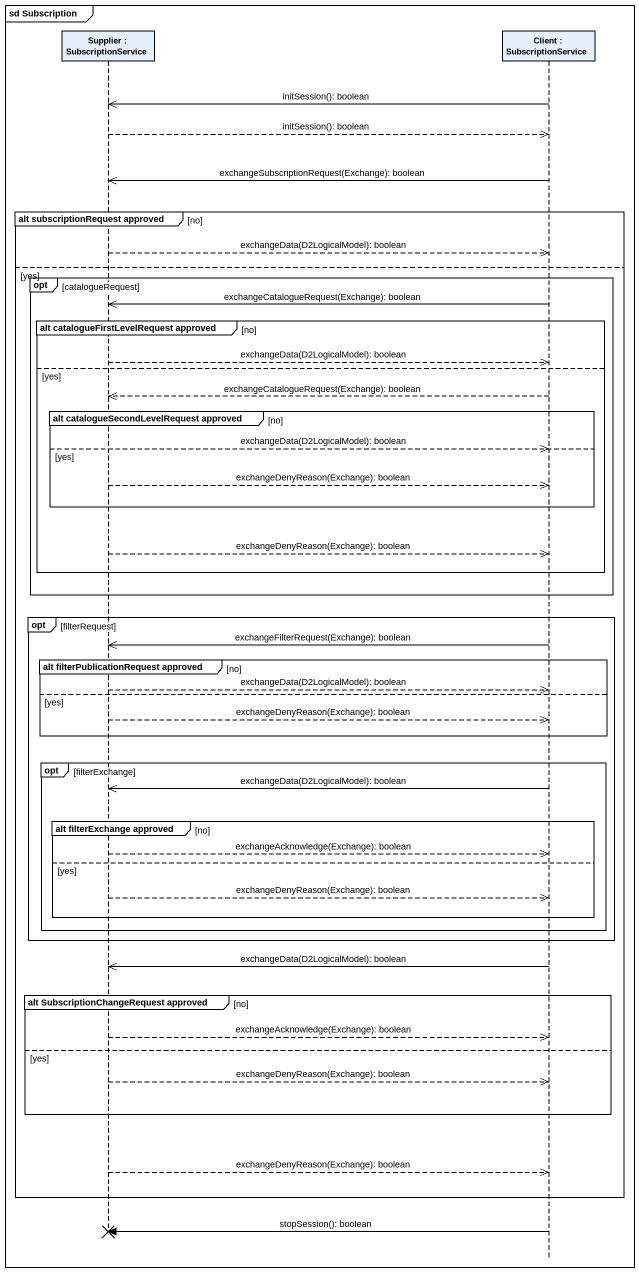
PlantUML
@startuml
mainframe sd Subscription
hide footbox
participant "Supplier : SubscriptionService" as Supplier
participant "Client : SubscriptionService" as Client

Client ->> Supplier : initSession(): boolean
Supplier -->> Client : initSession(): boolean
Client ->> Supplier : exchangeSubscriptionRequest(Exchange): boolean
group alt subscriptionRequest approved [no]
  Supplier -->> Client : exchangeData(D2LogicalModel): boolean
else yes
  opt catalogueRequest
    Client ->> Supplier : exchangeCatalogueRequest(Exchange): boolean
    group alt catalogueFirstLevelRequest approved [no]
      Supplier -->> Client : exchangeData(D2LogicalModel): boolean
    else yes
      Client -->> Supplier : exchangeCatalogueRequest(Exchange): boolean
      group alt catalogueSecondLevelRequest approved [no]
      else yes
        Supplier -->> Client : exchangeData(D2LogicalModel): boolean
        Supplier -->> Client : exchangeDenyReason(Exchange): boolean
      end
      Supplier -->> Client : exchangeDenyReason(Exchange): boolean
    end
  end
  opt filterRequest
    Client ->> Supplier : exchangeFilterRequest(Exchange): boolean
    group alt filterPublicationRequest approved [no]
      Supplier -->> Client : exchangeData(D2LogicalModel): boolean
    else yes
      Supplier -->> Client : exchangeDenyReason(Exchange): boolean
    end
    opt filterExchange
      Client ->> Supplier : exchangeData(D2LogicalModel): boolean
      group alt filterExchange approved [no]
        Supplier -->> Client : exchangeAcknowledge(Exchange): boolean
      else yes
        Supplier -->> Client : exchangeDenyReason(Exchange): boolean
      end
    end
  end
  Client ->> Supplier : exchangeData(D2LogicalModel): boolean
  group alt SubscriptionChangeRequest approved [no]
    Supplier -->> Client : exchangeAcknowledge(Exchange): boolean
  else yes
    Supplier -->> Client : exchangeDenyReason(Exchange): boolean
  end
  Supplier -->> Client : exchangeDenyReason(Exchange): boolean
end
Client -> Supplier !! : stopSession(): boolean
@enduml
